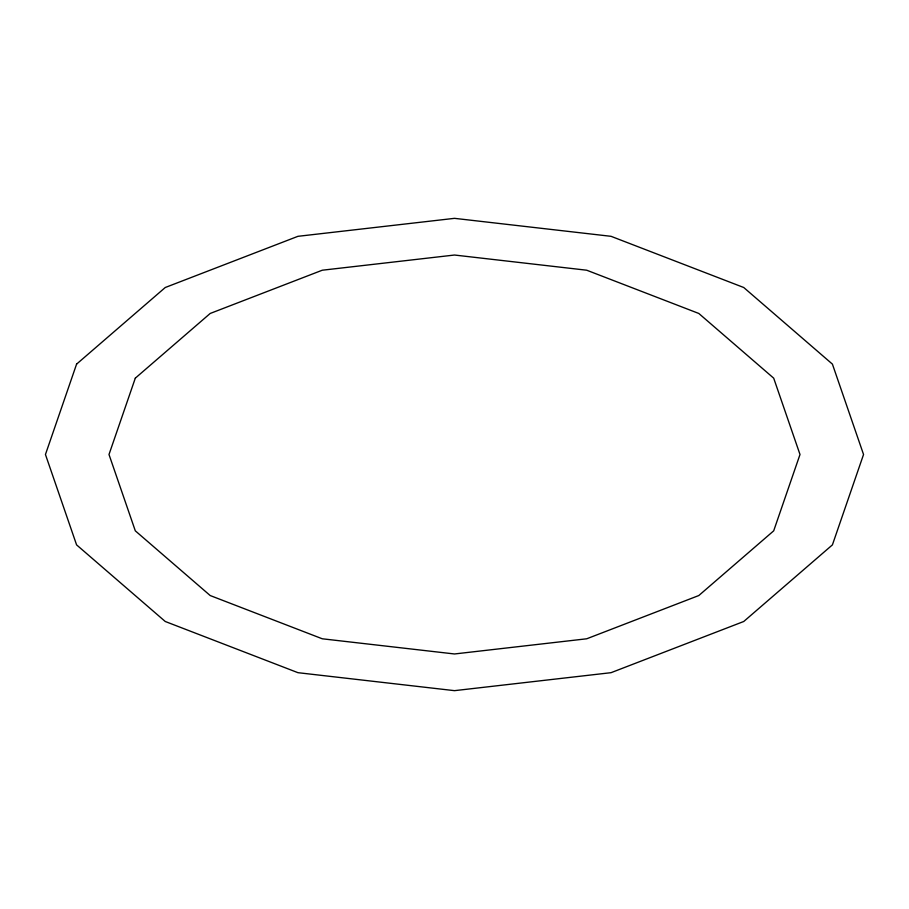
<?xml version="1.0" encoding="UTF-8"?>
<svg xmlns="http://www.w3.org/2000/svg" width="909" height="909" viewBox="0 0 909 909"><rect width="100%" height="100%" fill="white"/><g stroke="black" fill="none" stroke-linecap="round" stroke-linejoin="round"><path stroke-width="1.36" d="M76.583 364.123L45.45 454.5L76.583 544.877L165.256 621.495L297.959 672.683L454.5 690.658L611.041 672.683L743.744 621.495L832.417 544.877L863.55 454.5L832.417 364.123L743.744 287.505L611.041 236.317L454.5 218.342L297.959 236.317L165.256 287.505L76.583 364.123M135.305 378.167L109 454.5L135.305 530.833L210.195 595.543L322.286 638.788L454.5 653.969L586.714 638.788L698.805 595.543L773.695 530.833L800 454.5L773.695 378.167L698.805 313.457L586.714 270.212L454.5 255.031L322.286 270.212L210.195 313.457L135.305 378.167"/></g></svg>
